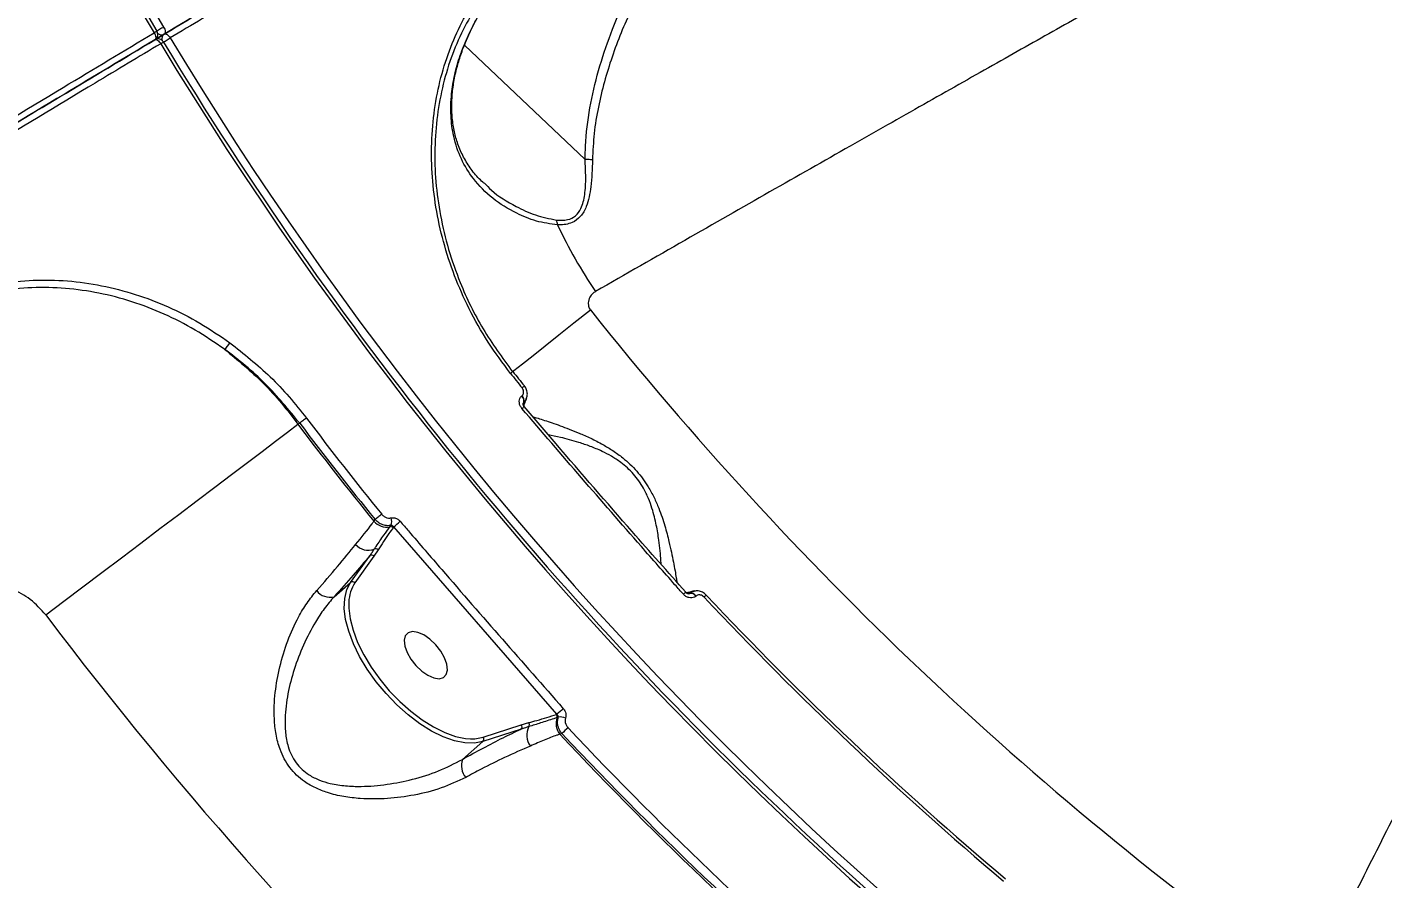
# Model space of a CAD drawing. Header units: millimetres. Extents: x -7245 to 6306, y -6696 to 5973.
# Drawn here: x -2877.7 to -2664.7, y 1886.6 to 2020.5 of the extents above; entities that cross this region are included whole.
import ezdxf

# ---------------------------------------------------------------- set-up
doc = ezdxf.new("R2010")
doc.units = ezdxf.units.MM
for name, color, linetype in [('DIKOM_ОБЪЕКТ', 7, 'Continuous'), ('DIKOM_РАЗМЕР_ЗОНА', 7, 'Continuous'), ('DIKOM_РАЗМЕР_ОБЪЕКТА', 7, 'Continuous')]:
    doc.layers.add(name, color=color, linetype=linetype)
doc.styles.add('style1', font='arial.ttf', dxfattribs={"width": 0.8})
doc.dimstyles.new('1-50', dxfattribs={"dimtxt": 300, "dimasz": 200, "dimexe": 100, "dimexo": 0, "dimgap": 100, "dimtad": 1, "dimtxsty": 'style1', "dimcen": 200, "dimclrd": 7, "dimclre": 7, "dimclrt": 7, "dimadec": 1, "dimazin": 2, "dimtfac": 1, "dimtmove": 0, "dimatfit": 2, "dimfxl": 0, "dimlwd": 25, "dimlwe": 18, "dimarcsym": 0})

# ---------------------------------------------------------------- blocks, each defined once
blk = doc.blocks.new('*D10')
at = {"layer": 'Defpoints', "color": 0, "transparency": 16777216}
for p in [(-4365.71, 2792.53), (4306.16, 475.6), (4306.16, -5965.27)]:
    blk.add_point(p, dxfattribs=at)
at = {"layer": 'DIKOM_РАЗМЕР_ОБЪЕКТА', "color": 7, "lineweight": 18, "transparency": 16777216}
for p, q in [((-4365.71, 2792.53), (-4365.71, -6065.27)), ((4306.16, 475.6), (4306.16, -6065.27))]:
    blk.add_line(p, q, dxfattribs=at)
at = {"layer": 'DIKOM_РАЗМЕР_ОБЪЕКТА', "color": 7, "lineweight": 25, "transparency": 16777216}
blk.add_line((-4165.71, -5965.27), (4106.16, -5965.27), dxfattribs=at)
at = {"layer": 'DIKOM_РАЗМЕР_ОБЪЕКТА', "color": 7, "transparency": 16777216}
for points in [[(-4165.71, -5931.93), (-4165.71, -5998.6), (-4365.71, -5965.27)], [(4106.16, -5931.93), (4106.16, -5998.6), (4306.16, -5965.27)]]:
    blk.add_solid(points, dxfattribs=at)
at = {"layer": 'DIKOM_РАЗМЕР_ОБЪЕКТА', "color": 7, "transparency": 16777216, "insert": (-85.78, -5712.1), "char_height": 300, "attachment_point": 5, "style": 'style1'}
blk.add_mtext('8650', dxfattribs=at)
blk = doc.blocks.new('*D11')
at = {"layer": 'Defpoints', "color": 0, "transparency": 16777216}
for p in [(-3472.32, 4472.83), (-6199.73, -2928.86), (1850.21, -2928.86)]:
    blk.add_point(p, dxfattribs=at)
at = {"layer": 'DIKOM_РАЗМЕР_ОБЪЕКТА', "color": 7, "lineweight": 18, "transparency": 16777216}
for p, q in [((-3472.32, 4472.83), (-6299.73, 4472.83)), ((1850.21, -2928.86), (-6299.73, -2928.86))]:
    blk.add_line(p, q, dxfattribs=at)
at = {"layer": 'DIKOM_РАЗМЕР_ОБЪЕКТА', "color": 7, "lineweight": 25, "transparency": 16777216}
blk.add_line((-6199.73, 4272.83), (-6199.73, -2728.86), dxfattribs=at)
at = {"layer": 'DIKOM_РАЗМЕР_ОБЪЕКТА', "color": 7, "transparency": 16777216}
for points in [[(-6233.06, 4272.83), (-6166.39, 4272.83), (-6199.73, 4472.83)], [(-6233.06, -2728.86), (-6166.39, -2728.86), (-6199.73, -2928.86)]]:
    blk.add_solid(points, dxfattribs=at)
at = {"layer": 'DIKOM_РАЗМЕР_ОБЪЕКТА', "color": 7, "transparency": 16777216, "insert": (-6452.9, 984.54), "char_height": 300, "attachment_point": 5, "rotation": 90, "style": 'style1'}
blk.add_mtext('7400', dxfattribs=at)
blk = doc.blocks.new('*D13')
at = {"layer": 'Defpoints', "color": 0, "transparency": 16777216}
for p in [(-4231.86, 5972.83), (-6795, -4928.88), (1792.4, -4928.88)]:
    blk.add_point(p, dxfattribs=at)
at = {"layer": 'DIKOM_РАЗМЕР_ЗОНА', "color": 7, "lineweight": 18, "transparency": 16777216}
for p, q in [((-4231.86, 5972.83), (-6895, 5972.83)), ((1792.4, -4928.88), (-6895, -4928.88))]:
    blk.add_line(p, q, dxfattribs=at)
at = {"layer": 'DIKOM_РАЗМЕР_ЗОНА', "color": 7, "lineweight": 25, "transparency": 16777216}
blk.add_line((-6795, 5772.83), (-6795, -4728.88), dxfattribs=at)
at = {"layer": 'DIKOM_РАЗМЕР_ЗОНА', "color": 7, "transparency": 16777216}
for points in [[(-6828.33, 5772.83), (-6761.67, 5772.83), (-6795, 5972.83)], [(-6828.33, -4728.88), (-6761.67, -4728.88), (-6795, -4928.88)]]:
    blk.add_solid(points, dxfattribs=at)
at = {"layer": 'DIKOM_РАЗМЕР_ЗОНА', "color": 7, "transparency": 16777216, "insert": (-7048.17, 972.94), "char_height": 300, "attachment_point": 5, "rotation": 90, "style": 'style1'}
blk.add_mtext('10900', dxfattribs=at)

msp = doc.modelspace()

# ---------------------------------------------------------------- linework, layer by layer
at = {"layer": 'DIKOM_ОБЪЕКТ', "color": 7, "linetype": 'Continuous', "lineweight": 15}
for p, q in [((-2857.493, 2018.617), (-2856.158, 2019.42)), ((-2856.158, 2019.42), (-2857.493, 2018.617)), ((-2790.004, 1999.724), (-2808.962, 2017.714)), ((-2808.889, 2018.061), (-2808.363, 2019.277)), ((-2808.817, 2018.102), (-2808.28, 2019.311)), ((-2799.963, 1962.533), (-2799.946, 1962.548)), ((-2799.669, 1961.508), (-2799.764, 1961.348)), ((-2799.714, 1961.348), (-2799.652, 1961.522)), ((-2799.652, 1961.522), (-2799.669, 1961.508)), ((-2799.593, 1960.86), (-2799.593, 1960.859)), ((-2834.862, 1958.256), (-2835.145, 1958.083)), ((-2823.216, 1942.831), (-2823.016, 1943.108)), ((-2820.694, 1941.971), (-2820.54, 1942.186)), ((-2820.091, 1941.963), (-2820.199, 1941.811)), ((-2794.444, 1912.485), (-2820.091, 1941.963)), ((-2826.864, 1933.228), (-2823.867, 1937.416)), ((-2823.192, 1937.345), (-2826.189, 1933.157)), ((-2822.536, 1938.336), (-2823.192, 1937.345)), ((-2829.451, 1930.979), (-2826.864, 1933.228)), ((-2774.208, 1931.657), (-2774.209, 1931.657)), ((-2773.56, 1931.507), (-2773.76, 1931.466)), ((-2773.703, 1931.439), (-2773.577, 1931.492)), ((-2773.577, 1931.492), (-2773.56, 1931.507)), ((-2772.585, 1931.073), (-2772.602, 1931.058)), ((-2800.039, 1910.839), (-2798.859, 1911.179)), ((-2794.509, 1912.464), (-2794.444, 1912.485)), ((-2800.084, 1910.151), (-2806.079, 1908.199)), ((-2806.033, 1908.887), (-2800.039, 1910.839)), ((-2793.663, 1909.457), (-2794.008, 1909.342)), ((-2809.306, 1905.394), (-2806.079, 1908.199))]:
    msp.add_line(p, q, dxfattribs=at)
at = {"layer": 'DIKOM_ОБЪЕКТ', "color": 7, "linetype": 'Continuous', "lineweight": 15, "flags": 128}
for points in [[(-2857.731, 2019.64), (-2857.639, 2019.468), (-2857.566, 2019.293), (-2857.516, 2019.121), (-2857.492, 2018.96), (-2857.493, 2018.814), (-2857.519, 2018.691), (-2857.569, 2018.594), (-2857.643, 2018.527)], [(-2856.242, 2020.535), (-2856.395, 2020.443), (-2856.559, 2020.345), (-2856.728, 2020.244), (-2856.894, 2020.144), (-2857.052, 2020.05), (-2857.195, 2019.964), (-2857.301, 2019.901)], [(-2856.242, 2020.535), (-2856.15, 2020.362), (-2856.078, 2020.187), (-2856.029, 2020.015), (-2856.004, 2019.853), (-2856.006, 2019.708), (-2856.033, 2019.584), (-2856.084, 2019.486), (-2856.158, 2019.42)], [(-2857.643, 2018.527), (-2857.55, 2018.561), (-2857.44, 2018.56), (-2857.319, 2018.525), (-2857.19, 2018.458), (-2857.059, 2018.36), (-2856.931, 2018.236), (-2856.81, 2018.09), (-2856.702, 2017.928)], [(-2856.27, 2018.184), (-2856.164, 2018.248), (-2856.021, 2018.334), (-2855.864, 2018.429), (-2855.698, 2018.529), (-2855.53, 2018.631), (-2855.366, 2018.729), (-2855.213, 2018.822)], [(-2856.158, 2019.42), (-2856.065, 2019.453), (-2855.954, 2019.453), (-2855.832, 2019.419), (-2855.703, 2019.352), (-2855.572, 2019.254), (-2855.443, 2019.13), (-2855.322, 2018.984), (-2855.213, 2018.822)], [(-2808.363, 2019.277), (-2808.295, 2019.32), (-2808.295, 2019.321)], [(-2801.379, 1966.381), (-2801.195, 1966.527), (-2799.833, 1967.61), (-2798.196, 1968.912), (-2796.298, 1970.422), (-2794.152, 1972.128), (-2791.777, 1974.017), (-2789.19, 1976.074)], [(-2874.777, 1928.109), (-2871.903, 1930.283), (-2868.945, 1932.52), (-2865.932, 1934.799), (-2862.889, 1937.1), (-2859.846, 1939.402), (-2856.829, 1941.683), (-2853.866, 1943.924), (-2850.985, 1946.103), (-2848.211, 1948.201), (-2845.57, 1950.199), (-2843.085, 1952.077), (-2840.781, 1953.82), (-2838.677, 1955.412), (-2836.793, 1956.837), (-2835.145, 1958.083)], [(-2833.801, 1959.058), (-2833.942, 1958.952), (-2834.091, 1958.839), (-2834.244, 1958.723), (-2834.393, 1958.61), (-2834.535, 1958.503), (-2834.663, 1958.406), (-2834.774, 1958.322), (-2834.862, 1958.256)], [(-2821.982, 1943.945), (-2822.119, 1943.834), (-2822.264, 1943.716), (-2822.413, 1943.596), (-2822.559, 1943.478), (-2822.697, 1943.366), (-2822.822, 1943.265), (-2822.93, 1943.178), (-2823.016, 1943.108)], [(-2806.079, 1908.199), (-2807.41, 1907.945), (-2808.917, 1907.987), (-2810.564, 1908.325), (-2812.318, 1908.951), (-2814.138, 1909.853), (-2815.985, 1911.009), (-2817.819, 1912.396), (-2819.6, 1913.981), (-2821.288, 1915.732), (-2822.847, 1917.609), (-2824.242, 1919.571), (-2825.443, 1921.576), (-2826.424, 1923.579), (-2827.162, 1925.536), (-2827.643, 1927.405), (-2827.855, 1929.145), (-2827.794, 1930.718), (-2827.461, 1932.089), (-2826.864, 1933.228)], [(-2827.146, 1930.144), (-2827.151, 1929.198), (-2826.945, 1927.511), (-2826.479, 1925.698), (-2825.762, 1923.8), (-2824.811, 1921.858), (-2823.646, 1919.914), (-2822.293, 1918.011), (-2820.782, 1916.191), (-2819.145, 1914.493), (-2817.418, 1912.956), (-2815.64, 1911.611), (-2813.849, 1910.49), (-2812.083, 1909.616), (-2810.384, 1909.008), (-2808.786, 1908.68), (-2808.013, 1908.623)], [(-2813.497, 1923.425), (-2814.414, 1924.295), (-2815.382, 1924.961), (-2816.324, 1925.37), (-2817.162, 1925.489), (-2817.83, 1925.308), (-2818.272, 1924.842), (-2818.454, 1924.128), (-2818.36, 1923.225), (-2817.997, 1922.205), (-2817.396, 1921.152), (-2816.605, 1920.15), (-2815.689, 1919.28), (-2814.72, 1918.614), (-2813.779, 1918.205), (-2812.94, 1918.086), (-2812.273, 1918.267), (-2811.83, 1918.733), (-2811.649, 1919.447), (-2811.743, 1920.35), (-2812.105, 1921.37), (-2812.706, 1922.423), (-2813.497, 1923.425)], [(-2808.013, 1908.623), (-2807.325, 1908.639), (-2806.033, 1908.887)]]:
    msp.add_lwpolyline(points, dxfattribs=at)
at = {"layer": 'DIKOM_ОБЪЕКТ', "color": 7, "linetype": 'Continuous', "lineweight": 15}
for centre, radius, start, end in [((-2359.315, 2317.953), 580.869, 185.999927, 210.901446), ((-2359.315, 2317.953), 580.367, 186.010894, 210.901446), ((-2359.315, 2317.953), 579.133, 186.037702, 210.901152), ((-2894.107, 2080.846), 71.2, 300.72446, 301.12838), ((-2858.158, 2019.385), 1, 301, 15.5), ((-2858.158, 2019.385), 1, 15.5, 30.90145), ((-2857.128, 2017.67), 1, 46.5, 121), ((-2856.575, 2020.215), 0.898, 227.51993, 297.65836), ((-3013.09, 2277.719), 303.231, 301.0469, 301.14181), ((-2359.315, 2317.953), 580.869, 211.098554, 241.901446), ((-2855.673, 2018.686), 0.88, 123.47697, 196.33796), ((-2857.128, 2017.67), 1, 31.09855, 46.5), ((-2359.315, 2317.953), 580.367, 211.098554, 226.5), ((-2359.315, 2317.953), 579.133, 211.098848, 241.901152), ((-2797.021, 1989.259), 2.668, 3.99814, 20.73908), ((-2723.179, 2023.092), 78.731, 205.29985, 214.0905), ((-2359.315, 2317.953), 549.248, 218.49515, 234.50485), ((-2849.652, 1973.162), 4.427, 312.2629, 329.44316), ((-2876.025, 2059.837), 119.608, 308.39244, 308.61514), ((-2359.315, 2317.953), 564.822, 218.49515, 218.79029), ((-2359.315, 2317.953), 565.287, 218.49515, 218.79029), ((-2800.639, 1961.784), 1.009, 344.08794, 47.92949), ((-2800.62, 1961.8), 1.007, 344.00727, 48.0031), ((-2817.986, 1986.655), 29.117, 308.33995, 309.25495), ((-2803.649, 1965.01), 5.804, 309.69783, 314.33711), ((-2359.315, 2317.953), 596.591, 217.100221, 218.959884), ((-2359.315, 2317.953), 596.261, 217.10338, 218.951231), ((-2359.315, 2317.953), 594.93, 217.10338, 218.951231), ((-2821.921, 1942.809), 1.515, 335.71235, 21.65436), ((-2821.187, 1944.655), 2.728, 221.95022, 280.418), ((-2820.593, 1941.436), 0.545, 43.56214, 100.61436), ((-2856.185, 1985.45), 56.515, 309.69281, 311.04562), ((-2824.068, 1940.935), 2.655, 220.56717, 290.10872), ((-2823.568, 1937.012), 0.502, 41.49794, 126.47983), ((-2822.917, 1937.973), 0.526, 43.56674, 116.96587), ((-2821.297, 1929.944), 5.852, 146.70918, 178.0471), ((-2826.566, 1932.824), 0.502, 41.48914, 126.44859), ((-2830.122, 1933.479), 2.588, 216.65721, 285.03222), ((-2770.838, 1927.268), 5.534, 127.52242, 132.38665), ((-2773.438, 1930.493), 1.008, 34.06046, 97.94176), ((-2773.421, 1930.508), 1.009, 34.08159, 97.92063), ((-2568.158, 1714.849), 296.586, 133.14765, 133.23749), ((-2359.315, 2317.953), 565.287, 223.20971, 229.79029), ((-2359.315, 2317.953), 564.822, 223.20971, 229.79029), ((-2359.315, 2317.953), 646.281, 217.100221, 235.899779), ((-2761.444, 1876.444), 48.866, 130.91435, 132.47859), ((-2799.311, 1910.863), 0.551, 324.43254, 34.96661), ((-2791.737, 1911.054), 2.843, 161.55782, 217.02398), ((-2794.972, 1912.136), 0.567, 341.20152, 35.28352), ((-2793.838, 1910.417), 1.651, 63.01557, 103.79512), ((-2806.455, 1908.569), 0.528, 315.46698, 36.99453), ((-2800.459, 1910.521), 0.527, 315.42296, 37.11769), ((-2796.351, 1909.215), 2.842, 152.13441, 217.15965), ((-2359.315, 2317.953), 596.591, 223.228529, 229.771471), ((-2609.495, 1714.605), 268.114, 133.101, 133.38538), ((-2359.315, 2317.953), 596.261, 223.243131, 229.756869), ((-2359.315, 2317.953), 594.93, 223.243131, 229.756869), ((-2806.507, 1904.451), 2.954, 161.38334, 219.7254), ((-2359.315, 2317.953), 580.367, 226.5, 241.901446)]:
    msp.add_arc(centre, radius, start, end, dxfattribs=at)
for points, knots in [([(-2856.158, 2019.42), (-2852.791, 2021.443), (-2843.721, 2026.893), (-2829.42, 2035.485), (-2813.464, 2045.073), (-2798.051, 2054.334), (-2783.247, 2063.229), (-2769.126, 2071.714), (-2755.995, 2079.603), (-2743.879, 2086.884), (-2732.773, 2093.557), (-2722.5, 2099.73), (-2713.129, 2105.36), (-2704.719, 2110.413), (-2697.453, 2114.779), (-2691.329, 2118.459), (-2686.322, 2121.467), (-2682.343, 2123.858), (-2679.48, 2125.578), (-2677.663, 2126.671), (-2677.436, 2126.807), (-2677.323, 2126.875)], [0, 0, 0, 0, 0.0313059, 0.0843377, 0.1374107, 0.1904426, 0.2450153, 0.2996317, 0.354205, 0.4072364, 0.4603092, 0.5133411, 0.5679132, 0.6225302, 0.6771024, 0.7301342, 0.7832072, 0.8362392, 0.8908114, 0.945428, 1, 1, 1, 1]), ([(-2677.323, 2126.875), (-2677.435, 2126.807), (-2677.658, 2126.673), (-2679.444, 2125.6), (-2682.268, 2123.903), (-2686.222, 2121.528), (-2691.26, 2118.5), (-2697.386, 2114.819), (-2704.608, 2110.48), (-2712.892, 2105.502), (-2722.205, 2099.906), (-2732.5, 2093.721), (-2743.731, 2086.973), (-2755.107, 2080.137), (-2766.416, 2073.342), (-2777.466, 2066.702), (-2789.05, 2059.742), (-2801.282, 2052.393), (-2814.163, 2044.652), (-2827.696, 2036.521), (-2841.661, 2028.131), (-2851.327, 2022.322), (-2856.158, 2019.42)], [0, 0, 0, 0, 0.0536724, 0.1075148, 0.1614424, 0.2153707, 0.269213, 0.3228859, 0.3765591, 0.4304016, 0.4843308, 0.5382592, 0.5921022, 0.6457755, 0.6892664, 0.7328032, 0.7763394, 0.8198311, 0.864848, 0.9099153, 0.9549828, 1, 1, 1, 1]), ([(-2675.952, 2126.535), (-2676.059, 2126.47), (-2676.273, 2126.342), (-2677.994, 2125.308), (-2680.757, 2123.648), (-2684.703, 2121.276), (-2689.821, 2118.202), (-2696.002, 2114.487), (-2703.201, 2110.162), (-2711.349, 2105.266), (-2720.579, 2099.719), (-2730.906, 2093.514), (-2742.32, 2086.656), (-2754.052, 2079.606), (-2765.907, 2072.483), (-2777.716, 2065.387), (-2790.171, 2057.904), (-2803.244, 2050.048), (-2816.795, 2041.906), (-2830.752, 2033.519), (-2843.549, 2025.83), (-2851.838, 2020.85), (-2855.213, 2018.822)], [0, 0, 0, 0, 0.0530209, 0.1060931, 0.1591252, 0.2136974, 0.268314, 0.3228862, 0.3759178, 0.4289908, 0.4820224, 0.5365946, 0.5912109, 0.6457833, 0.691938, 0.7381459, 0.7843548, 0.8310006, 0.8776472, 0.9231189, 0.9686937, 1, 1, 1, 1]), ([(-2790.004, 1999.724), (-2789.992, 2000.428), (-2789.944, 2003.147), (-2789.361, 2007.861), (-2787.986, 2013.749), (-2785.993, 2019.692), (-2783.444, 2025.653), (-2779.634, 2032.983), (-2774.344, 2041.27), (-2767.35, 2050.267), (-2762.038, 2055.687), (-2759.384, 2058.394)], [0, 0, 0, 0, 0.0310725, 0.1198387, 0.2089556, 0.2979293, 0.3968248, 0.4957439, 0.6636301, 0.8319685, 1, 1, 1, 1]), ([(-2757.675, 2057.316), (-2758.35, 2056.666), (-2760.914, 2054.196), (-2765.167, 2049.688), (-2770.229, 2043.635), (-2774.89, 2037.256), (-2779.128, 2030.51), (-2782.857, 2023.388), (-2785.937, 2015.864), (-2787.767, 2009.282), (-2788.67, 2003.837), (-2788.798, 2001.046), (-2788.862, 1999.651)], [0, 0, 0, 0, 0.0419945, 0.1595215, 0.2774922, 0.3953151, 0.5131219, 0.6338783, 0.7545651, 0.8758674, 0.9379469, 1, 1, 1, 1]), ([(-2664.681, 2048.717), (-2664.712, 2048.701), (-2664.781, 2048.663), (-2666.262, 2047.847), (-2668.893, 2046.397), (-2672.653, 2044.321), (-2677.396, 2041.698), (-2683.027, 2038.575), (-2689.684, 2034.872), (-2697.384, 2030.577), (-2706.118, 2025.688), (-2715.633, 2020.344), (-2725.851, 2014.583), (-2736.69, 2008.454), (-2748.375, 2001.823), (-2760.914, 1994.682), (-2774.229, 1987.078), (-2783.665, 1981.667), (-2788.381, 1978.963)], [0, 0, 0, 0, 0.0514872, 0.1168123, 0.1830762, 0.2493396, 0.3115756, 0.3738603, 0.436097, 0.5001469, 0.5642492, 0.6283003, 0.6894104, 0.7505656, 0.8116769, 0.874435, 0.9372415, 1, 1, 1, 1]), ([(-2801.743, 1966.091), (-2802.952, 1967.71), (-2805.37, 1970.947), (-2808.277, 1976.13), (-2810.613, 1981.43), (-2812.356, 1986.785), (-2813.547, 1992.218), (-2814.15, 1997.658), (-2814.187, 2003.03), (-2813.668, 2008.26), (-2812.585, 2013.268), (-2810.984, 2017.994), (-2808.908, 2022.351), (-2806.381, 2026.26), (-2803.495, 2029.747), (-2801.272, 2031.662), (-2800.163, 2032.618)], [0, 0, 0, 0, 0.0751073, 0.1502141, 0.2212823, 0.2925751, 0.3636458, 0.4347703, 0.5061231, 0.5772492, 0.6483414, 0.7196579, 0.7907521, 0.8604308, 0.9303194, 1, 1, 1, 1]), ([(-2799.968, 2031.611), (-2801.162, 2030.575), (-2803.548, 2028.503), (-2806.519, 2024.763), (-2808.989, 2020.678), (-2810.933, 2016.305), (-2812.393, 2011.611), (-2813.319, 2006.647), (-2813.711, 2001.493), (-2813.556, 1996.214), (-2812.827, 1990.883), (-2811.551, 1985.572), (-2809.446, 1979.561), (-2806.255, 1972.971), (-2803.035, 1968.553), (-2801.425, 1966.344)], [0, 0, 0, 0, 0.0766093, 0.1532172, 0.2242344, 0.2954744, 0.3664899, 0.4374873, 0.5087115, 0.5797112, 0.6507, 0.7219132, 0.7929007, 0.8964511, 1, 1, 1, 1]), ([(-2808.363, 2019.277), (-2807.623, 2020.757), (-2806.144, 2023.717), (-2803.286, 2027.849), (-2801.079, 2030.352), (-2799.968, 2031.611)], [0, 0, 0, 0, 0.3317464, 0.6638428, 1, 1, 1, 1]), ([(-3397.001, 1695.616), (-3396.954, 1695.644), (-3396.826, 1695.722), (-3395.7, 1696.397), (-3393.359, 1697.805), (-3389.876, 1699.897), (-3385.237, 1702.684), (-3379.425, 1706.177), (-3372.566, 1710.298), (-3364.712, 1715.017), (-3355.93, 1720.294), (-3346.077, 1726.215), (-3335.14, 1732.785), (-3323.134, 1740), (-3310.321, 1747.698), (-3296.766, 1755.843), (-3282.546, 1764.387), (-3267.429, 1773.471), (-3251.429, 1783.084), (-3234.583, 1793.206), (-3217.464, 1803.493), (-3200.168, 1813.884), (-3182.789, 1824.327), (-3164.835, 1835.115), (-3146.342, 1846.227), (-3127.359, 1857.633), (-3108.038, 1869.242), (-3088.435, 1881.021), (-3068.607, 1892.934), (-3048.49, 1905.021), (-3028.143, 1917.247), (-3007.631, 1929.572), (-2987.405, 1941.724), (-2967.531, 1953.667), (-2948.059, 1965.366), (-2928.674, 1977.014), (-2909.446, 1988.567), (-2890.459, 1999.975), (-2873.19, 2010.352), (-2862.471, 2016.792), (-2857.731, 2019.64)], [0, 0, 0, 0, 0.0156515, 0.0421674, 0.0687037, 0.0952198, 0.1225059, 0.1498143, 0.1771006, 0.2036165, 0.2301528, 0.2566687, 0.2839552, 0.3112633, 0.3385495, 0.3650655, 0.3916017, 0.4181179, 0.4454042, 0.4727124, 0.499999, 0.52556, 0.5511395, 0.5767005, 0.6029493, 0.6292178, 0.6554665, 0.6819825, 0.7085191, 0.7350352, 0.7623211, 0.7896296, 0.8169161, 0.8434322, 0.8699687, 0.8964848, 0.923771, 0.951079, 0.9783656, 1, 1, 1, 1]), ([(-2808.284, 2019.315), (-2808.106, 2019.719), (-2807.772, 2020.476), (-2807.368, 2021.21), (-2807.179, 2021.553)], [0, 0, 0, 0, 0.5331814, 1, 1, 1, 1]), ([(-2856.702, 2017.928), (-2860.124, 2015.871), (-2869.414, 2010.289), (-2885.039, 2000.901), (-2903.657, 1989.713), (-2922.728, 1978.254), (-2942.15, 1966.584), (-2961.837, 1954.755), (-2981.728, 1942.803), (-3001.795, 1930.746), (-3022, 1918.605), (-3042.281, 1906.419), (-3062.541, 1894.245), (-3082.688, 1882.14), (-3102.656, 1870.142), (-3122.408, 1858.273), (-3141.916, 1846.552), (-3161.121, 1835.012), (-3179.936, 1823.707), (-3198.271, 1812.69), (-3216.064, 1801.999), (-3233.275, 1791.658), (-3249.886, 1781.677), (-3265.852, 1772.084), (-3281.099, 1762.922), (-3295.555, 1754.236), (-3309.167, 1746.057), (-3321.896, 1738.409), (-3333.738, 1731.293), (-3344.664, 1724.729), (-3354.624, 1718.744), (-3363.572, 1713.366), (-3371.098, 1708.845), (-3377.356, 1705.085), (-3382.506, 1701.99), (-3386.851, 1699.38), (-3390.375, 1697.262), (-3393.05, 1695.654), (-3394.869, 1694.561), (-3395.807, 1693.998), (-3395.923, 1693.928), (-3395.971, 1693.9)], [0, 0, 0, 0, 0.0156527, 0.0424899, 0.0694114, 0.0963762, 0.1233409, 0.1502626, 0.1770999, 0.203937, 0.2308584, 0.2578234, 0.2847881, 0.3117098, 0.3385469, 0.3653838, 0.3923056, 0.4192702, 0.446235, 0.4731568, 0.4999938, 0.5268307, 0.5537527, 0.5807172, 0.6076821, 0.6346038, 0.6614409, 0.6882778, 0.7151994, 0.7421642, 0.7691288, 0.7960506, 0.8228874, 0.8459667, 0.8691682, 0.8923972, 0.9156264, 0.9388281, 0.9615881, 0.9843479, 1, 1, 1, 1]), ([(-3395.629, 1695.273), (-3395.582, 1695.301), (-3395.453, 1695.378), (-3394.305, 1696.069), (-3391.892, 1697.517), (-3388.347, 1699.649), (-3383.704, 1702.438), (-3377.981, 1705.877), (-3371.185, 1709.96), (-3363.307, 1714.694), (-3354.381, 1720.057), (-3344.444, 1726.028), (-3333.544, 1732.577), (-3321.731, 1739.675), (-3309.032, 1747.305), (-3295.452, 1755.465), (-3281.03, 1764.13), (-3265.82, 1773.27), (-3249.892, 1782.84), (-3233.32, 1792.798), (-3216.15, 1803.114), (-3198.4, 1813.78), (-3180.108, 1824.77), (-3161.339, 1836.048), (-3142.179, 1847.561), (-3122.717, 1859.254), (-3103.012, 1871.095), (-3083.091, 1883.064), (-3062.993, 1895.141), (-3042.781, 1907.285), (-3022.549, 1919.442), (-3002.391, 1931.554), (-2983.636, 1942.823), (-2966.301, 1953.24), (-2950.358, 1962.818), (-2934.592, 1972.292), (-2918.861, 1981.744), (-2903.2, 1991.154), (-2887.656, 2000.494), (-2872.412, 2009.653), (-2862.564, 2015.57), (-2857.643, 2018.527)], [0, 0, 0, 0, 0.0156521, 0.042489, 0.0694107, 0.0963752, 0.12334, 0.1502617, 0.1770987, 0.203936, 0.2308572, 0.2578221, 0.2847867, 0.3117084, 0.3385455, 0.3653826, 0.3923042, 0.4192691, 0.4462335, 0.4731555, 0.4999924, 0.5268298, 0.5537512, 0.580716, 0.6076804, 0.6346023, 0.6614395, 0.6882763, 0.7151979, 0.7421631, 0.7691275, 0.7960494, 0.8228864, 0.8446321, 0.8664006, 0.8881689, 0.9099146, 0.9324238, 0.9549574, 0.9774911, 1, 1, 1, 1]), ([(-2857.643, 2018.527), (-2862.372, 2015.686), (-2872.966, 2009.321), (-2890.004, 1999.083), (-2908.675, 1987.864), (-2927.785, 1976.382), (-2947.232, 1964.697), (-2966.93, 1952.861), (-2986.817, 1940.912), (-3006.866, 1928.865), (-3027.038, 1916.744), (-3047.271, 1904.587), (-3067.471, 1892.45), (-3087.542, 1880.39), (-3107.178, 1868.592), (-3126.347, 1857.074), (-3145.038, 1845.843), (-3163.439, 1834.786), (-3181.473, 1823.951), (-3199.059, 1813.384), (-3216.361, 1802.988), (-3233.32, 1792.798), (-3249.892, 1782.84), (-3265.82, 1773.27), (-3281.031, 1764.13), (-3295.452, 1755.465), (-3309.032, 1747.305), (-3321.731, 1739.675), (-3333.544, 1732.577), (-3344.444, 1726.028), (-3354.381, 1720.057), (-3363.307, 1714.694), (-3370.686, 1710.26), (-3376.713, 1706.638), (-3381.606, 1703.699), (-3385.787, 1701.186), (-3389.287, 1699.084), (-3392.067, 1697.413), (-3394.077, 1696.205), (-3395.357, 1695.436), (-3395.539, 1695.327), (-3395.629, 1695.273)], [0, 0, 0, 0, 0.0216352, 0.0484723, 0.0753935, 0.1023585, 0.1293233, 0.1562448, 0.183082, 0.2099188, 0.2368403, 0.2638052, 0.2907701, 0.3176918, 0.3445288, 0.3703766, 0.3962997, 0.4222617, 0.4482237, 0.4741469, 0.499995, 0.5268318, 0.5537537, 0.5807181, 0.6076827, 0.6346045, 0.6614415, 0.6882785, 0.7151999, 0.7421646, 0.7691291, 0.7960506, 0.8228876, 0.8446334, 0.8664016, 0.8881699, 0.9099155, 0.9324242, 0.9549578, 0.9774915, 1, 1, 1, 1]), ([(-2794.359, 1989.446), (-2795.479, 1989.598), (-2797.722, 1989.905), (-2801.214, 1991.379), (-2804.653, 1993.506), (-2807.555, 1996.434), (-2809.57, 1999.734), (-2810.715, 2003.076), (-2811.176, 2006.542), (-2811.091, 2009.804), (-2810.555, 2013.018), (-2809.808, 2015.728), (-2809.147, 2017.407), (-2808.889, 2018.061)], [0, 0, 0, 0, 0.0899548, 0.1801525, 0.3068411, 0.4334854, 0.539378, 0.6451765, 0.7305699, 0.8158844, 0.8857302, 0.9555202, 1, 1, 1, 1]), ([(-2805.915, 1995.982), (-2806.168, 1996.209), (-2806.99, 1996.948), (-2808.117, 1998.391), (-2809.276, 2000.292), (-2810.101, 2002.268), (-2810.651, 2004.334), (-2810.948, 2006.475), (-2810.999, 2008.75), (-2810.805, 2011.051), (-2810.407, 2013.264), (-2809.815, 2015.417), (-2809.28, 2017.007), (-2808.878, 2017.908), (-2808.793, 2018.1)], [0, 0, 0, 0, 0.0493109, 0.1605081, 0.2696689, 0.3756336, 0.4668463, 0.5637662, 0.657007, 0.7459022, 0.8305988, 0.9027224, 0.9792735, 1, 1, 1, 1]), ([(-2808.889, 2018.061), (-2808.879, 2018.064), (-2808.84, 2018.073), (-2808.841, 2018.101), (-2808.841, 2018.122)], [0, 0, 0, 0, 0.2510894, 1, 1, 1, 1]), ([(-2794.525, 1990.204), (-2793.93, 1990.172), (-2792.856, 1990.114), (-2791.469, 1990.761), (-2790.48, 1992.136), (-2790.005, 1994.281), (-2789.851, 1996.906), (-2789.996, 1998.777), (-2789.996, 1999.718), (-2789.996, 1999.72)], [0, 0, 0, 0, 0.1595751, 0.2875523, 0.4150425, 0.5934692, 0.7962188, 0.9997246, 1, 1, 1, 1]), ([(-2788.862, 1999.651), (-2788.909, 1998.23), (-2788.975, 1996.238), (-2789.364, 1993.818), (-2789.827, 1992.187), (-2790.658, 1990.68), (-2792.145, 1989.613), (-2793.48, 1989.42), (-2794.266, 1989.443), (-2794.359, 1989.446)], [0, 0, 0, 0, 0.2865111, 0.4015688, 0.5163055, 0.6574661, 0.79939, 0.9763406, 1, 1, 1, 1]), ([(-2789.996, 1999.72), (-2789.997, 1999.72), (-2790, 1999.72), (-2790.002, 1999.722), (-2790.004, 1999.723), (-2790.004, 1999.724)], [0, 0, 0, 0, 0.3753602, 0.811411, 1, 1, 1, 1]), ([(-2788.862, 1999.651), (-2788.889, 1999.654), (-2789.044, 1999.672), (-2789.405, 1999.702), (-2789.787, 1999.714), (-2789.996, 1999.72)], [0, 0, 0, 0, 0.0841563, 0.4971979, 1, 1, 1, 1]), ([(-2675.385, 1871.734), (-2673.166, 1876.119), (-2668.729, 1884.891), (-2662.43, 1897.391), (-2656.411, 1909.372), (-2650.513, 1921.149), (-2644.808, 1932.582), (-2639.36, 1943.54), (-2634.323, 1953.712), (-2629.73, 1963.02), (-2625.609, 1971.404), (-2622.086, 1978.597), (-2619.14, 1984.629), (-2616.738, 1989.561), (-2614.811, 1993.527), (-2613.37, 1996.499), (-2612.49, 1998.314), (-2612.103, 1999.116), (-2612.185, 1998.945), (-2612.2, 1998.915)], [0, 0, 0, 0, 0.0566673, 0.1133347, 0.1705659, 0.2277969, 0.2910647, 0.3543813, 0.4176486, 0.4827803, 0.5479668, 0.6130972, 0.6743748, 0.7356981, 0.7969749, 0.8600201, 0.9231162, 0.9861607, 1, 1, 1, 1]), ([(-2805.854, 1996.026), (-2805.495, 1995.646), (-2804.097, 1994.165), (-2801.329, 1992.533), (-2797.859, 1990.859), (-2795.636, 1990.422), (-2794.525, 1990.204)], [0, 0, 0, 0, 0.1263719, 0.4918177, 0.7462981, 1, 1, 1, 1]), ([(-2828.145, 1436.211), (-2825.555, 1441.082), (-2819.753, 1451.995), (-2810.421, 1469.546), (-2800.195, 1488.778), (-2789.729, 1508.463), (-2779.077, 1528.495), (-2768.289, 1548.785), (-2757.396, 1569.271), (-2746.416, 1589.922), (-2735.367, 1610.702), (-2724.286, 1631.543), (-2713.222, 1652.35), (-2702.23, 1673.025), (-2691.475, 1693.251), (-2680.976, 1712.997), (-2670.739, 1732.25), (-2660.66, 1751.205), (-2650.784, 1769.781), (-2641.151, 1787.896), (-2631.675, 1805.718), (-2622.386, 1823.188), (-2613.31, 1840.258), (-2604.587, 1856.665), (-2596.256, 1872.333), (-2588.357, 1887.188), (-2580.919, 1901.176), (-2573.964, 1914.257), (-2567.494, 1926.426), (-2561.524, 1937.653), (-2556.082, 1947.889), (-2551.192, 1957.084), (-2547.151, 1964.685), (-2543.85, 1970.893), (-2541.17, 1975.933), (-2538.88, 1980.24), (-2536.963, 1983.845), (-2535.441, 1986.709), (-2534.34, 1988.78), (-2533.638, 1990.098), (-2533.539, 1990.285), (-2533.49, 1990.378)], [0, 0, 0, 0, 0.021635, 0.048472, 0.0753938, 0.1023581, 0.1293232, 0.1562448, 0.1830819, 0.2099188, 0.2368401, 0.263805, 0.2907699, 0.3176915, 0.3445287, 0.3703765, 0.3962996, 0.4222616, 0.4482235, 0.4741472, 0.4999949, 0.526832, 0.5537537, 0.5807181, 0.6076825, 0.6346043, 0.6614411, 0.6882784, 0.7151997, 0.7421646, 0.769129, 0.7960506, 0.8228877, 0.8446334, 0.8664016, 0.8881699, 0.9099155, 0.9324241, 0.9549578, 0.9774915, 1, 1, 1, 1]), ([(-2532.137, 1990.791), (-2532.163, 1990.742), (-2532.233, 1990.61), (-2532.849, 1989.451), (-2534.132, 1987.038), (-2536.039, 1983.452), (-2538.58, 1978.673), (-2541.764, 1972.685), (-2545.519, 1965.621), (-2549.822, 1957.531), (-2554.631, 1948.484), (-2560.029, 1938.335), (-2566.018, 1927.069), (-2572.594, 1914.702), (-2579.612, 1901.504), (-2587.036, 1887.541), (-2594.825, 1872.893), (-2603.104, 1857.321), (-2611.867, 1840.841), (-2621.094, 1823.488), (-2630.469, 1805.854), (-2639.943, 1788.038), (-2649.461, 1770.136), (-2659.295, 1751.642), (-2669.424, 1732.593), (-2679.821, 1713.039), (-2690.402, 1693.137), (-2701.14, 1672.944), (-2711.999, 1652.521), (-2723.017, 1631.799), (-2734.161, 1610.839), (-2745.396, 1589.711), (-2756.474, 1568.877), (-2767.359, 1548.404), (-2778.024, 1528.347), (-2788.641, 1508.379), (-2799.172, 1488.573), (-2809.571, 1469.015), (-2819.03, 1451.227), (-2824.901, 1440.185), (-2827.497, 1435.303)], [0, 0, 0, 0, 0.0156515, 0.0421674, 0.0687037, 0.0952197, 0.122506, 0.1498143, 0.1771005, 0.2036164, 0.2301527, 0.2566688, 0.283955, 0.3112632, 0.3385494, 0.3650657, 0.391602, 0.4181178, 0.4454043, 0.4727127, 0.4999987, 0.52556, 0.5511397, 0.5767005, 0.6029494, 0.6292179, 0.6554667, 0.6819824, 0.7085188, 0.7350352, 0.7623214, 0.7896296, 0.8169158, 0.8434322, 0.8699686, 0.8964846, 0.9237709, 0.951079, 0.9783653, 1, 1, 1, 1]), ([(-2897.345, 1974.637), (-2895.655, 1975.557), (-2892.404, 1977.325), (-2887.235, 1979.126), (-2882.049, 1980.303), (-2876.732, 1980.842), (-2871.354, 1980.727), (-2865.979, 1979.978), (-2860.672, 1978.614), (-2855.507, 1976.622), (-2850.51, 1974.101), (-2847.394, 1971.973), (-2845.839, 1970.911)], [0, 0, 0, 0, 0.1070826, 0.2059772, 0.3051812, 0.4040745, 0.5033396, 0.6029202, 0.7021777, 0.8013464, 0.9008343, 1, 1, 1, 1]), ([(-2846.674, 1969.885), (-2848.198, 1970.928), (-2851.251, 1973.017), (-2856.147, 1975.495), (-2861.208, 1977.454), (-2866.406, 1978.799), (-2871.67, 1979.54), (-2876.936, 1979.661), (-2882.142, 1979.139), (-2887.219, 1977.992), (-2892.278, 1976.234), (-2895.459, 1974.504), (-2897.112, 1973.605)], [0, 0, 0, 0, 0.0992794, 0.1988766, 0.2981564, 0.3974199, 0.4970042, 0.5962728, 0.6950848, 0.7942228, 0.8930343, 1, 1, 1, 1]), ([(-2788.381, 1978.963), (-2788.547, 1978.852), (-2788.892, 1978.621), (-2789.246, 1978.156), (-2789.452, 1977.659), (-2789.534, 1977.171), (-2789.496, 1976.723), (-2789.373, 1976.341), (-2789.249, 1976.16), (-2789.19, 1976.074)], [0, 0, 0, 0, 0.1943984, 0.4037407, 0.5539021, 0.6910336, 0.8351002, 0.9219279, 1, 1, 1, 1]), ([(-2845.839, 1970.911), (-2843.667, 1969.185), (-2840.378, 1966.572), (-2836.482, 1962.442), (-2834.695, 1960.186), (-2833.801, 1959.058)], [0, 0, 0, 0, 0.4927705, 0.7463817, 1, 1, 1, 1]), ([(-2846.674, 1969.885), (-2844.587, 1968.165), (-2841.425, 1965.56), (-2837.698, 1961.449), (-2835.996, 1959.205), (-2835.145, 1958.083)], [0, 0, 0, 0, 0.4927692, 0.746376, 1, 1, 1, 1]), ([(-2834.862, 1958.256), (-2836.608, 1960.378), (-2839.252, 1963.591), (-2843.347, 1967.34), (-2845.565, 1969.037), (-2846.674, 1969.885)], [0, 0, 0, 0, 0.4928138, 0.7464105, 1, 1, 1, 1]), ([(-2799.942, 1960.544), (-2800.043, 1960.685), (-2800.246, 1960.967), (-2800.375, 1961.463), (-2800.348, 1961.939), (-2800.192, 1962.306), (-2800.027, 1962.47), (-2799.963, 1962.533)], [0, 0, 0, 0, 0.2182375, 0.4367907, 0.6530359, 0.8656836, 1, 1, 1, 1]), ([(-2799.946, 1962.548), (-2799.935, 1962.558), (-2799.854, 1962.629), (-2799.736, 1962.799), (-2799.673, 1963.05), (-2799.683, 1963.318), (-2799.755, 1963.575), (-2799.872, 1963.742), (-2799.924, 1963.817)], [0, 0, 0, 0, 0.0339686, 0.2522464, 0.4705647, 0.5980356, 0.8193721, 1, 1, 1, 1]), ([(-2799.649, 1960.942), (-2799.606, 1961.092), (-2799.51, 1961.422), (-2799.308, 1961.884), (-2799.198, 1962.135)], [0, 0, 0, 0, 0.4572695, 1, 1, 1, 1]), ([(-2799.259, 1962.091), (-2799.193, 1962.274), (-2799.05, 1962.669), (-2799.136, 1963.332), (-2799.328, 1963.84), (-2799.535, 1964.052), (-2799.577, 1964.095)], [0, 0, 0, 0, 0.2730065, 0.5908698, 0.9165905, 1, 1, 1, 1]), ([(-2774.569, 1931.356), (-2775.01, 1931.855), (-2777.219, 1934.351), (-2785.739, 1944.026), (-2793.71, 1953.296), (-2799.942, 1960.544)], [0, 0, 0, 0, 0.0517076, 0.2585486, 1, 1, 1, 1]), ([(-2799.591, 1960.863), (-2799.601, 1960.873), (-2799.654, 1960.927), (-2799.719, 1961.047), (-2799.769, 1961.202), (-2799.774, 1961.329), (-2799.756, 1961.397), (-2799.748, 1961.408), (-2799.745, 1961.412)], [0, 0, 0, 0, 0.0490459, 0.2502275, 0.4463579, 0.6523847, 0.8786103, 1, 1, 1, 1]), ([(-2799.669, 1961.508), (-2799.691, 1961.489), (-2799.721, 1961.463), (-2799.738, 1961.422), (-2799.742, 1961.411)], [0, 0, 0, 0, 0.7330578, 1, 1, 1, 1]), ([(-2799.248, 1962.088), (-2799.25, 1962.08), (-2799.298, 1961.879), (-2799.466, 1961.696), (-2799.63, 1961.543), (-2799.652, 1961.522)], [0, 0, 0, 0, 0.0341973, 0.8705119, 1, 1, 1, 1]), ([(-2774.193, 1931.671), (-2777.004, 1934.847), (-2783.845, 1942.576), (-2792.301, 1952.318), (-2797.909, 1958.911), (-2799.577, 1960.873)], [0, 0, 0, 0, 0.3288608, 0.8003118, 1, 1, 1, 1]), ([(-2798.206, 1959.264), (-2798.198, 1959.262), (-2797.809, 1959.163), (-2796.402, 1958.701), (-2794.028, 1957.911), (-2791.475, 1956.936), (-2789.162, 1955.918), (-2787.366, 1955.003), (-2785.657, 1953.972), (-2783.833, 1952.657), (-2781.834, 1950.775), (-2780.223, 1948.544), (-2779.155, 1946.554), (-2778.25, 1944.466), (-2777.458, 1942.096), (-2776.708, 1939.182), (-2776.106, 1936.331), (-2775.75, 1934.276), (-2775.633, 1933.48), (-2775.601, 1933.265)], [0, 0, 0, 0, 0.0016537, 0.0865408, 0.1756363, 0.2647009, 0.3141187, 0.3634856, 0.4021579, 0.4407639, 0.4978996, 0.5551624, 0.5936798, 0.6322754, 0.6988343, 0.7655261, 0.8644396, 0.9633375, 1, 1, 1, 1]), ([(-2778.072, 1936.065), (-2778.08, 1936.272), (-2778.12, 1937.293), (-2778.34, 1939.419), (-2778.787, 1942.203), (-2779.332, 1944.449), (-2780.041, 1946.429), (-2780.912, 1948.269), (-2782.336, 1950.329), (-2784.181, 1951.986), (-2785.884, 1953.09), (-2787.507, 1953.929), (-2789.234, 1954.643), (-2791.471, 1955.398), (-2793.776, 1956.018), (-2795.172, 1956.301), (-2795.787, 1956.425)], [0, 0, 0, 0, 0.0335442, 0.1648234, 0.2497309, 0.3362871, 0.3837305, 0.4323322, 0.5017844, 0.5711448, 0.6186383, 0.6675223, 0.7304568, 0.7943119, 0.9095295, 1, 1, 1, 1]), ([(-2820.54, 1942.186), (-2820.635, 1942.17), (-2820.983, 1942.111), (-2821.624, 1942.18), (-2822.408, 1942.509), (-2822.813, 1942.909), (-2823.016, 1943.108)], [0, 0, 0, 0, 0.1105534, 0.4063054, 0.7036106, 1, 1, 1, 1]), ([(-2821.982, 1943.945), (-2821.863, 1943.821), (-2821.625, 1943.575), (-2821.16, 1943.369), (-2820.778, 1943.324), (-2820.57, 1943.359), (-2820.513, 1943.368)], [0, 0, 0, 0, 0.297059, 0.5941738, 0.8894494, 1, 1, 1, 1]), ([(-2820.513, 1943.368), (-2820.47, 1943.376), (-2820.277, 1943.41), (-2819.909, 1943.379), (-2819.441, 1943.187), (-2819.196, 1942.947), (-2819.074, 1942.828)], [0, 0, 0, 0, 0.0854864, 0.3893516, 0.6947503, 1, 1, 1, 1]), ([(-2826.085, 1939.209), (-2825.151, 1940.327), (-2824.092, 1941.596), (-2823.309, 1942.701), (-2823.216, 1942.831)], [0, 0, 0, 0, 0.8821476, 1, 1, 1, 1]), ([(-2823.156, 1938.442), (-2823.056, 1938.592), (-2822.555, 1939.344), (-2821.724, 1940.526), (-2821.01, 1941.528), (-2820.694, 1941.971)], [0, 0, 0, 0, 0.1222899, 0.6114445, 1, 1, 1, 1]), ([(-2820.199, 1941.811), (-2820.412, 1941.511), (-2821.216, 1940.378), (-2821.976, 1939.201), (-2822.536, 1938.336)], [0, 0, 0, 0, 0.2647257, 1, 1, 1, 1]), ([(-2820.091, 1941.963), (-2820.127, 1942.009), (-2820.198, 1942.101), (-2820.343, 1942.179), (-2820.462, 1942.198), (-2820.526, 1942.188), (-2820.54, 1942.186)], [0, 0, 0, 0, 0.3128105, 0.619399, 0.9170337, 1, 1, 1, 1]), ([(-2819.074, 1942.828), (-2818.64, 1942.321), (-2816.471, 1939.79), (-2807.983, 1929.926), (-2799.836, 1920.647), (-2793.448, 1913.372)], [0, 0, 0, 0, 0.0512188, 0.2561275, 1, 1, 1, 1]), ([(-2832.198, 1931.934), (-2831.072, 1933.223), (-2828.792, 1935.831), (-2826.995, 1938.074), (-2826.085, 1939.209)], [0, 0, 0, 0, 0.4942409, 1, 1, 1, 1]), ([(-2823.867, 1937.416), (-2824.705, 1936.416), (-2826.396, 1934.399), (-2828.427, 1932.125), (-2829.451, 1930.979)], [0, 0, 0, 0, 0.4960745, 1, 1, 1, 1]), ([(-2823.867, 1937.416), (-2823.76, 1937.563), (-2823.516, 1937.9), (-2823.286, 1938.247), (-2823.156, 1938.442)], [0, 0, 0, 0, 0.4353494, 1, 1, 1, 1]), ([(-2874.777, 1928.109), (-2875.542, 1928.969), (-2877.053, 1930.668), (-2880.028, 1932.252), (-2883.147, 1932.85), (-2885.58, 1932.451), (-2886.786, 1931.82), (-2887.12, 1931.646)], [0, 0, 0, 0, 0.238513, 0.4713349, 0.6968061, 0.9159943, 1, 1, 1, 1]), ([(-2808.778, 1902.563), (-2810.033, 1901.969), (-2812.545, 1900.78), (-2816.77, 1899.733), (-2821.056, 1899.161), (-2824.786, 1899.143), (-2827.943, 1899.503), (-2830.302, 1900.058), (-2832.37, 1900.856), (-2834.481, 1902.05), (-2836.569, 1904.028), (-2837.958, 1906.702), (-2838.634, 1909.329), (-2838.95, 1912.329), (-2838.797, 1915.92), (-2838.04, 1920.047), (-2836.815, 1924.065), (-2835.31, 1927.4), (-2833.749, 1930.031), (-2832.715, 1931.299), (-2832.198, 1931.934)], [0, 0, 0, 0, 0.0754518, 0.1510286, 0.2213871, 0.2917257, 0.3346638, 0.3775487, 0.4104264, 0.443256, 0.4962482, 0.5490781, 0.5889837, 0.628972, 0.6969477, 0.7650105, 0.8363469, 0.9076283, 0.953825, 1, 1, 1, 1]), ([(-2829.451, 1930.979), (-2829.978, 1930.362), (-2831.031, 1929.128), (-2832.673, 1926.602), (-2834.322, 1923.425), (-2835.766, 1919.626), (-2836.795, 1915.745), (-2837.217, 1912.392), (-2837.152, 1909.594), (-2836.719, 1907.198), (-2835.595, 1904.768), (-2833.713, 1903.053), (-2831.786, 1902.109), (-2829.857, 1901.525), (-2827.649, 1901.192), (-2824.654, 1901.101), (-2821.109, 1901.396), (-2817.015, 1902.239), (-2812.965, 1903.498), (-2810.525, 1904.762), (-2809.306, 1905.394)], [0, 0, 0, 0, 0.0472327, 0.0944891, 0.1676013, 0.2407685, 0.3094537, 0.3780285, 0.416847, 0.4555559, 0.504928, 0.5540383, 0.5853572, 0.6167464, 0.6592413, 0.7018057, 0.7734295, 0.8450799, 0.9226044, 1, 1, 1, 1]), ([(-2772.602, 1931.058), (-2772.674, 1931.004), (-2772.859, 1930.864), (-2773.244, 1930.759), (-2773.719, 1930.799), (-2774.193, 1930.996), (-2774.443, 1931.236), (-2774.569, 1931.356)], [0, 0, 0, 0, 0.1342179, 0.3469439, 0.5633224, 0.7817337, 1, 1, 1, 1]), ([(-2773.688, 1931.43), (-2773.692, 1931.427), (-2773.702, 1931.419), (-2773.791, 1931.413), (-2773.925, 1931.448), (-2774.074, 1931.525), (-2774.163, 1931.613), (-2774.207, 1931.656), (-2774.207, 1931.656)], [0, 0, 0, 0, 0.1487887, 0.3956547, 0.591019, 0.7933282, 0.9977282, 1, 1, 1, 1]), ([(-2772.885, 1931.875), (-2773.131, 1931.805), (-2773.627, 1931.663), (-2773.965, 1931.616), (-2774.136, 1931.592)], [0, 0, 0, 0, 0.4962292, 1, 1, 1, 1]), ([(-2773.688, 1931.431), (-2773.675, 1931.434), (-2773.63, 1931.445), (-2773.599, 1931.473), (-2773.577, 1931.492)], [0, 0, 0, 0, 0.2985632, 1, 1, 1, 1]), ([(-2773.56, 1931.507), (-2773.411, 1931.622), (-2773.205, 1931.781), (-2772.947, 1931.814), (-2772.875, 1931.823)], [0, 0, 0, 0, 0.7221539, 1, 1, 1, 1]), ([(-2770.995, 1931.228), (-2771.174, 1931.391), (-2771.529, 1931.714), (-2772.215, 1931.93), (-2772.66, 1931.873), (-2772.874, 1931.846)], [0, 0, 0, 0, 0.3450245, 0.6836697, 1, 1, 1, 1]), ([(-2771.326, 1930.918), (-2771.327, 1930.919), (-2771.401, 1931.002), (-2771.579, 1931.138), (-2771.838, 1931.243), (-2772.105, 1931.273), (-2772.362, 1931.233), (-2772.513, 1931.125), (-2772.585, 1931.073)], [0, 0, 0, 0, 0.0042456, 0.2198815, 0.4354199, 0.5682303, 0.7938177, 1, 1, 1, 1]), ([(-2504.301, 1925.773), (-2504.893, 1924.651), (-2506.079, 1922.403), (-2508.563, 1917.693), (-2511.549, 1912.032), (-2515.071, 1905.352), (-2519.103, 1897.707), (-2523.637, 1889.105), (-2528.677, 1879.544), (-2534.203, 1869.059), (-2540.194, 1857.689), (-2546.62, 1845.49), (-2553.452, 1832.517), (-2560.673, 1818.8), (-2568.28, 1804.347), (-2576.251, 1789.196), (-2584.557, 1773.403), (-2593.157, 1757.042), (-2602.012, 1740.189), (-2611.1, 1722.882), (-2620.411, 1705.141), (-2629.925, 1687.002), (-2639.604, 1668.533), (-2649.404, 1649.822), (-2659.276, 1630.954), (-2669.201, 1611.971), (-2679.16, 1592.901), (-2689.136, 1573.778), (-2699.09, 1554.675), (-2708.973, 1535.68), (-2718.742, 1516.881), (-2727.646, 1499.718), (-2735.71, 1484.15), (-2740.52, 1474.847), (-2742.925, 1470.196)], [0, 0, 0, 0, 0.0315567, 0.0632129, 0.0949194, 0.1266266, 0.1582827, 0.1898395, 0.2213973, 0.2530543, 0.2847622, 0.3164699, 0.3481272, 0.3796854, 0.4112652, 0.4429445, 0.4746742, 0.5064044, 0.5380839, 0.5696643, 0.6012951, 0.6330258, 0.6648067, 0.6965877, 0.7283185, 0.7599497, 0.7916592, 0.823468, 0.8553266, 0.8871865, 0.9189955, 0.9507054, 0.9753529, 1, 1, 1, 1]), ([(-2793.448, 1913.372), (-2793.42, 1913.338), (-2793.281, 1913.173), (-2793.099, 1912.834), (-2792.992, 1912.344), (-2793.056, 1912.04), (-2793.089, 1911.888)], [0, 0, 0, 0, 0.0809592, 0.3906875, 0.6949729, 1, 1, 1, 1]), ([(-2794.435, 1911.954), (-2794.604, 1911.899), (-2795.449, 1911.623), (-2796.903, 1911.145), (-2798.24, 1910.734), (-2798.863, 1910.543)], [0, 0, 0, 0, 0.1178653, 0.5894548, 1, 1, 1, 1]), ([(-2798.859, 1911.179), (-2798.431, 1911.295), (-2796.958, 1911.69), (-2795.525, 1912.143), (-2794.509, 1912.464)], [0, 0, 0, 0, 0.2911521, 1, 1, 1, 1]), ([(-2794.231, 1912.02), (-2794.226, 1912.07), (-2794.216, 1912.172), (-2794.284, 1912.324), (-2794.37, 1912.426), (-2794.431, 1912.474), (-2794.444, 1912.485)], [0, 0, 0, 0, 0.286695, 0.5898333, 0.9141219, 1, 1, 1, 1]), ([(-2794.231, 1912.02), (-2794.264, 1912.009), (-2794.332, 1911.987), (-2794.4, 1911.965), (-2794.435, 1911.954)], [0, 0, 0, 0, 0.4878754, 1, 1, 1, 1]), ([(-2793.663, 1909.457), (-2793.727, 1909.537), (-2793.966, 1909.834), (-2794.257, 1910.436), (-2794.406, 1911.259), (-2794.289, 1911.766), (-2794.231, 1912.02)], [0, 0, 0, 0, 0.1091637, 0.407944, 0.7032513, 1, 1, 1, 1]), ([(-2793.089, 1911.888), (-2793.121, 1911.736), (-2793.186, 1911.433), (-2793.079, 1910.945), (-2792.889, 1910.59), (-2792.735, 1910.416), (-2792.694, 1910.369)], [0, 0, 0, 0, 0.2953091, 0.5904161, 0.8900588, 1, 1, 1, 1]), ([(-2809.306, 1905.394), (-2808.209, 1906.002), (-2806.004, 1907.223), (-2802.914, 1908.815), (-2801.014, 1909.712), (-2800.084, 1910.151)], [0, 0, 0, 0, 0.335775, 0.6747715, 1, 1, 1, 1]), ([(-2798.863, 1910.543), (-2799.043, 1910.489), (-2799.453, 1910.366), (-2799.858, 1910.228), (-2800.084, 1910.151)], [0, 0, 0, 0, 0.4403603, 1, 1, 1, 1]), ([(-2794.008, 1909.342), (-2794.161, 1909.293), (-2794.941, 1909.045), (-2796.401, 1908.455), (-2797.875, 1907.818), (-2798.615, 1907.498)], [0, 0, 0, 0, 0.108919, 0.5528035, 1, 1, 1, 1]), ([(-2798.615, 1907.498), (-2799.943, 1906.922), (-2802.372, 1905.869), (-2805.862, 1904.128), (-2807.966, 1902.999), (-2808.778, 1902.563)], [0, 0, 0, 0, 0.4251303, 0.7780749, 1, 1, 1, 1])]:
    msp.add_open_spline(points, degree=3, knots=knots, dxfattribs=at)

# ---------------------------------------------------------------- dimensions: what is measured, and where the dimension line sits
at = {"layer": 'DIKOM_РАЗМЕР_ЗОНА'}
dim = msp.add_linear_dim(base=(-6795.001, -4928.879), p1=(-4231.865, 5972.834), p2=(1792.398, -4928.879), angle=90, text='10900', dimstyle='1-50', dxfattribs=at)
dim.commit()
dim.dimension.update_dxf_attribs({"geometry": '*D13', "text_midpoint": (-6795.001, 972.936), "dimtype": 160})
at = {"layer": 'DIKOM_РАЗМЕР_ОБЪЕКТА'}
dim = msp.add_linear_dim(base=(-6199.728, -2928.864), p1=(-3472.315, 4472.834), p2=(1850.213, -2928.864), angle=90, text='7400', dimstyle='1-50', dxfattribs=at)
dim.commit()
dim.dimension.update_dxf_attribs({"geometry": '*D11', "text_midpoint": (-6199.728, 984.539), "dimtype": 160})
dim = msp.add_linear_dim(base=(4306.158, -5965.268), p1=(-4365.714, 2792.532), p2=(4306.158, 475.605), text='8650', dimstyle='1-50', dxfattribs=at)
dim.commit()
dim.dimension.update_dxf_attribs({"geometry": '*D10', "text_midpoint": (-85.784, -5965.268), "dimtype": 160})

doc.saveas('drawing.dxf')
